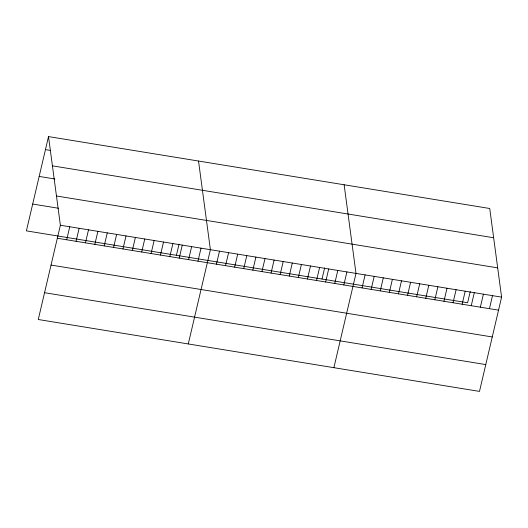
<?xml version="1.0" encoding="UTF-8"?>
<svg xmlns="http://www.w3.org/2000/svg" width="528" height="528" viewBox="0 0 528 528"><rect width="100%" height="100%" fill="white"/><g stroke="black" fill="none" stroke-linecap="round" stroke-linejoin="round"><path stroke-width="0.79" d="M48.51 136.594L60.383 225.238L38.267 319.506L479.49 391.406L501.6 297.132L489.733 208.494L48.51 136.594L26.4 230.868L467.617 302.762L470.243 291.595M66.7 239.785L69.755 226.763M76.078 241.309L79.134 228.294M85.457 242.84L88.506 229.819M94.829 244.365L97.885 231.35M104.207 245.896L107.257 232.874M113.579 247.421L116.635 234.406M122.958 248.952L126.014 235.93M132.337 250.477L135.386 237.461M141.709 252.008L144.764 238.986M151.087 253.532L154.136 240.517M160.459 255.064L163.515 242.042M169.838 256.588L172.894 243.573M176.418 255.314L179.038 244.141M179.216 258.119L182.266 245.098M188.588 259.644L191.644 246.629M197.967 261.175L201.016 248.153M188.285 343.952L210.395 249.678L198.528 161.04M216.44 264.185L219.496 251.163M225.542 265.663L228.598 252.648M234.643 267.148L237.692 254.133M243.745 268.633L246.794 255.611M252.839 270.118L255.895 257.096M261.941 271.597L264.997 258.581M271.042 273.082L274.098 260.06M280.144 274.567L283.199 261.545M289.245 276.045L292.294 263.03M298.34 277.53L301.396 264.508M307.441 279.015L310.497 265.993M316.543 280.493L319.598 267.478M322.014 279.035L324.641 267.868M325.644 281.978L328.7 268.957M334.745 283.463L337.795 270.442M343.847 284.942L346.896 271.927M333.887 367.679L355.997 273.405L344.131 184.767M362.043 287.912L365.099 274.89M371.144 289.39L374.2 276.375M380.246 290.875L383.295 277.853M389.347 292.36L392.396 279.338M398.442 293.839L401.498 280.823M407.543 295.324L410.599 282.302M416.645 296.809L419.701 283.787M425.746 298.287L428.802 285.272M434.848 299.772L437.897 286.75M443.942 301.257L446.998 288.235M453.044 302.735L456.1 289.72M462.145 304.22L465.201 291.199M471.247 305.705L474.302 292.684M480.348 307.184L483.397 294.169M489.449 308.669L492.499 295.654M45.454 149.615L50.147 150.381M52.43 165.845L493.647 237.745M39.171 176.425L54.793 178.972M56.463 195.987L497.686 267.881M32.69 204.052L58.476 208.256M60.383 225.238L501.6 297.132M57.328 238.253L498.544 310.154M51.038 265.069L492.254 336.963M44.557 292.697L485.78 364.591"/></g></svg>
